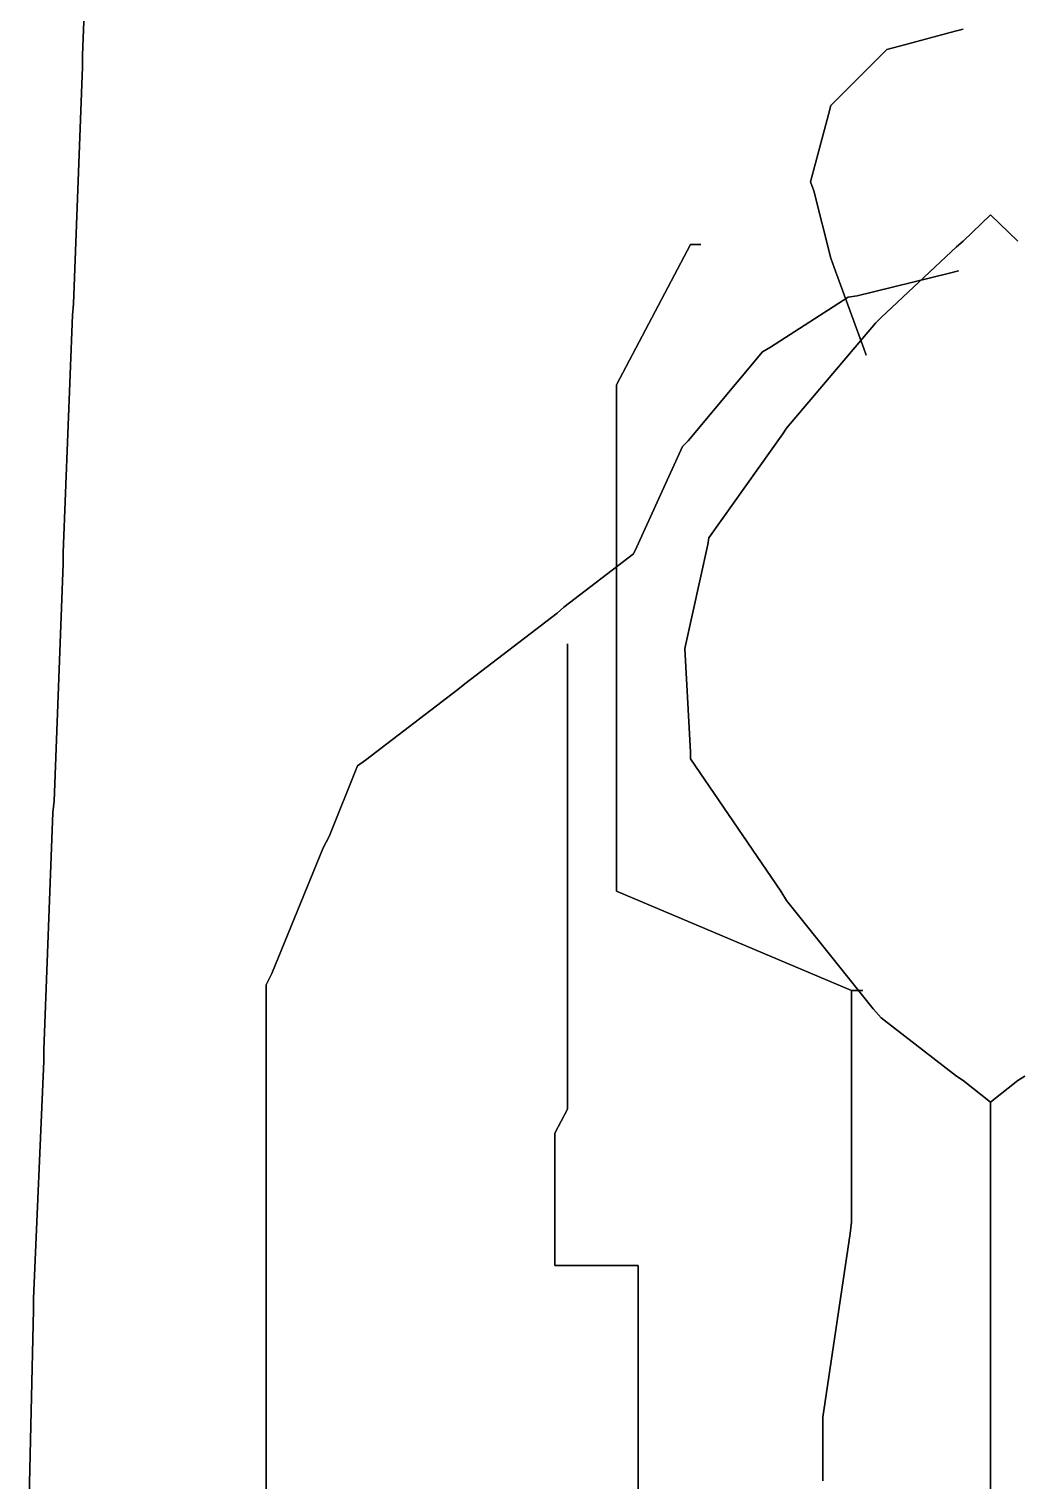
# Model space of a CAD drawing. Extents: x -9 to 9, y -100 to 98.
# Drawn here: x -8.43 to 0.24, y 33.37 to 46.1 of the extents above; entities that cross this region are included whole.
import ezdxf

# ---------------------------------------------------------------- set-up
doc = ezdxf.new("R2010")
doc.units = 0
doc.layers.add('CABLES', color=6, linetype='CONTINUOUS')
doc.layers.add('RAILINGS', color=6, linetype='CONTINUOUS')

msp = doc.modelspace()

# ---------------------------------------------------------------- linework, layer by layer
at = {"layer": 'CABLES'}
for points in [[(0, 27.23, 25.35), (0, 36.69, 18.99), (0, 36.69, 18.94), (0, 27.2, 25.27)], [(0, 27.2, 25.27), (0, 36.69, 18.94), (0, 36.69, 18.99), (0, 27.23, 25.35)]]:
    msp.add_3dface(points, dxfattribs=at)
at = {"layer": 'RAILINGS'}
for points in [[(-7.96, 45.87, 8.15), (-7.88, 47.95, 8.15), (-7.88, 47.95, 8.26), (-7.96, 45.87, 8.26)], [(-7.96, 45.87, 8.26), (-7.88, 47.95, 8.26), (-7.88, 47.95, 8.15), (-7.96, 45.87, 8.15)], [(-7.96, 45.87, 7.79), (-7.88, 47.95, 7.79), (-7.88, 47.95, 7.68), (-7.96, 45.87, 7.68)], [(-7.96, 45.87, 7.68), (-7.88, 47.95, 7.68), (-7.88, 47.95, 7.79), (-7.96, 45.87, 7.79)], [(-0.31, 46.08, 16.42), (-0.31, 46.08, 17.45), (-0.24, 46.1, 17.45), (-0.24, 46.1, 16.42)], [(-0.24, 46.1, 16.42), (-0.24, 46.1, 17.45), (-0.31, 46.08, 17.45), (-0.31, 46.08, 16.42)], [(-0.8, 45.95, 17.45), (-0.31, 46.08, 17.45), (-0.31, 46.08, 17.34), (-0.8, 45.95, 17.34)], [(-0.8, 45.95, 17.34), (-0.31, 46.08, 17.34), (-0.31, 46.08, 17.45), (-0.8, 45.95, 17.45)], [(-0.8, 45.95, 16.98), (-0.31, 46.08, 16.98), (-0.31, 46.08, 16.87), (-0.8, 45.95, 16.87)], [(-0.8, 45.95, 16.87), (-0.31, 46.08, 16.87), (-0.31, 46.08, 16.98), (-0.8, 45.95, 16.98)], [(-7.96, 45.77, 7.23), (-7.96, 45.77, 8.26), (-7.96, 45.87, 8.26), (-7.96, 45.87, 7.23)], [(-7.96, 45.87, 7.23), (-7.96, 45.87, 8.26), (-7.96, 45.77, 8.26), (-7.96, 45.77, 7.23)], [(-1.4, 45.43, 17.34), (-0.91, 45.92, 17.34), (-0.91, 45.92, 17.45), (-1.4, 45.43, 17.45)], [(-1.4, 45.43, 17.45), (-0.91, 45.92, 17.45), (-0.91, 45.92, 17.34), (-1.4, 45.43, 17.34)], [(-1.4, 45.43, 16.98), (-0.91, 45.92, 16.98), (-0.91, 45.92, 16.87), (-1.4, 45.43, 16.87)], [(-1.4, 45.43, 16.87), (-0.91, 45.92, 16.87), (-0.91, 45.92, 16.98), (-1.4, 45.43, 16.98)], [(-0.8, 45.95, 16.42), (-0.8, 45.95, 17.45), (-0.91, 45.92, 17.45), (-0.91, 45.92, 16.42)], [(-0.91, 45.92, 16.42), (-0.91, 45.92, 17.45), (-0.8, 45.95, 17.45), (-0.8, 45.95, 16.42)], [(-8.04, 43.69, 8.15), (-7.96, 45.77, 8.15), (-7.96, 45.77, 8.26), (-8.04, 43.69, 8.26)], [(-8.04, 43.69, 8.26), (-7.96, 45.77, 8.26), (-7.96, 45.77, 8.15), (-8.04, 43.69, 8.15)], [(-8.04, 43.69, 7.79), (-7.96, 45.77, 7.79), (-7.96, 45.77, 7.68), (-8.04, 43.69, 7.68)], [(-8.04, 43.69, 7.68), (-7.96, 45.77, 7.68), (-7.96, 45.77, 7.79), (-8.04, 43.69, 7.79)], [(-1.58, 44.76, 17.45), (-1.42, 45.35, 17.45), (-1.42, 45.35, 17.34), (-1.58, 44.76, 17.34)], [(-1.58, 44.76, 17.34), (-1.42, 45.35, 17.34), (-1.42, 45.35, 17.45), (-1.58, 44.76, 17.45)], [(-1.58, 44.76, 16.87), (-1.42, 45.35, 16.87), (-1.42, 45.35, 16.98), (-1.58, 44.76, 16.98)], [(-1.58, 44.76, 16.98), (-1.42, 45.35, 16.98), (-1.42, 45.35, 16.87), (-1.58, 44.76, 16.87)], [(-1.4, 45.43, 16.42), (-1.4, 45.43, 17.45), (-1.42, 45.35, 17.45), (-1.42, 45.35, 16.42)], [(-1.42, 45.35, 16.42), (-1.42, 45.35, 17.45), (-1.4, 45.43, 17.45), (-1.4, 45.43, 16.42)], [(-1.58, 44.76, 16.42), (-1.58, 44.76, 17.45), (-1.55, 44.68, 17.45), (-1.55, 44.68, 16.42)], [(-1.55, 44.68, 16.42), (-1.55, 44.68, 17.45), (-1.58, 44.76, 17.45), (-1.58, 44.76, 16.42)], [(-1.4, 44.09, 17.34), (-1.55, 44.68, 17.34), (-1.55, 44.68, 17.45), (-1.4, 44.09, 17.45)], [(-1.4, 44.09, 17.45), (-1.55, 44.68, 17.45), (-1.55, 44.68, 17.34), (-1.4, 44.09, 17.34)], [(-1.4, 44.09, 16.87), (-1.55, 44.68, 16.87), (-1.55, 44.68, 16.98), (-1.4, 44.09, 16.98)], [(-1.4, 44.09, 16.98), (-1.55, 44.68, 16.98), (-1.55, 44.68, 16.87), (-1.4, 44.09, 16.87)], [(-0.24, 44.24, 20.02), (0, 44.47, 20.02), (0, 44.47, 19.91), (-0.24, 44.24, 19.91)], [(-0.24, 44.24, 19.91), (0, 44.47, 19.91), (0, 44.47, 20.02), (-0.24, 44.24, 20.02)], [(-0.24, 44.24, 19.44), (0, 44.47, 19.44), (0, 44.47, 19.55), (-0.24, 44.24, 19.55)], [(-0.24, 44.24, 19.55), (0, 44.47, 19.55), (0, 44.47, 19.44), (-0.24, 44.24, 19.44)], [(0.24, 44.24, 19.55), (0, 44.47, 19.55), (0, 44.47, 19.44), (0.24, 44.24, 19.44)], [(0.24, 44.24, 19.44), (0, 44.47, 19.44), (0, 44.47, 19.55), (0.24, 44.24, 19.55)], [(0.24, 44.24, 19.91), (0, 44.47, 19.91), (0, 44.47, 20.02), (0.24, 44.24, 20.02)], [(0.24, 44.24, 20.02), (0, 44.47, 20.02), (0, 44.47, 19.91), (0.24, 44.24, 19.91)], [(-3.28, 42.98, 16.72), (-2.63, 44.21, 16.72), (-2.63, 44.21, 16.61), (-3.28, 42.98, 16.61)], [(-3.28, 42.98, 16.61), (-2.63, 44.21, 16.61), (-2.63, 44.21, 16.72), (-3.28, 42.98, 16.72)], [(-3.28, 42.98, 16.14), (-2.63, 44.21, 16.14), (-2.63, 44.21, 16.25), (-3.28, 42.98, 16.25)], [(-3.28, 42.98, 16.25), (-2.63, 44.21, 16.25), (-2.63, 44.21, 16.14), (-3.28, 42.98, 16.14)], [(-2.54, 44.21, 15.69), (-2.54, 44.21, 16.72), (-2.63, 44.21, 16.72), (-2.63, 44.21, 15.69)], [(-2.63, 44.21, 15.69), (-2.63, 44.21, 16.72), (-2.54, 44.21, 16.72), (-2.54, 44.21, 15.69)], [(-0.96, 43.57, 19.91), (-0.3, 44.19, 19.91), (-0.3, 44.19, 20.02), (-0.96, 43.57, 20.02)], [(-0.96, 43.57, 20.02), (-0.3, 44.19, 20.02), (-0.3, 44.19, 19.91), (-0.96, 43.57, 19.91)], [(-0.96, 43.57, 19.55), (-0.3, 44.19, 19.55), (-0.3, 44.19, 19.44), (-0.96, 43.57, 19.44)], [(-0.96, 43.57, 19.44), (-0.3, 44.19, 19.44), (-0.3, 44.19, 19.55), (-0.96, 43.57, 19.55)], [(-0.24, 44.24, 18.99), (-0.24, 44.24, 20.02), (-0.3, 44.19, 20.02), (-0.3, 44.19, 18.99)], [(-0.3, 44.19, 18.99), (-0.3, 44.19, 20.02), (-0.24, 44.24, 20.02), (-0.24, 44.24, 18.99)], [(-1.37, 44.01, 16.42), (-1.37, 44.01, 17.45), (-1.4, 44.09, 17.45), (-1.4, 44.09, 16.42)], [(-1.4, 44.09, 16.42), (-1.4, 44.09, 17.45), (-1.37, 44.01, 17.45), (-1.37, 44.01, 16.42)], [(-1.11, 43.3, 17.45), (-1.37, 44.01, 17.45), (-1.37, 44.01, 17.34), (-1.11, 43.3, 17.34)], [(-1.11, 43.3, 17.34), (-1.37, 44.01, 17.34), (-1.37, 44.01, 17.45), (-1.11, 43.3, 17.45)], [(-1.11, 43.3, 16.98), (-1.37, 44.01, 16.98), (-1.37, 44.01, 16.87), (-1.11, 43.3, 16.87)], [(-1.11, 43.3, 16.87), (-1.37, 44.01, 16.87), (-1.37, 44.01, 16.98), (-1.11, 43.3, 16.98)], [(-1.17, 43.76, 10.69), (-0.36, 43.96, 10.69), (-0.36, 43.96, 10.8), (-1.17, 43.76, 10.8)], [(-1.17, 43.76, 10.8), (-0.36, 43.96, 10.8), (-0.36, 43.96, 10.69), (-1.17, 43.76, 10.69)], [(-1.17, 43.76, 10.33), (-0.36, 43.96, 10.33), (-0.36, 43.96, 10.22), (-1.17, 43.76, 10.22)], [(-1.17, 43.76, 10.22), (-0.36, 43.96, 10.22), (-0.36, 43.96, 10.33), (-1.17, 43.76, 10.33)], [(-0.28, 43.98, 9.77), (-0.28, 43.98, 10.8), (-0.36, 43.96, 10.8), (-0.36, 43.96, 9.77)], [(-0.36, 43.96, 9.77), (-0.36, 43.96, 10.8), (-0.28, 43.98, 10.8), (-0.28, 43.98, 9.77)], [(-8.05, 43.59, 7.23), (-8.05, 43.59, 8.26), (-8.04, 43.69, 8.26), (-8.04, 43.69, 7.23)], [(-8.04, 43.69, 7.23), (-8.04, 43.69, 8.26), (-8.05, 43.59, 8.26), (-8.05, 43.59, 7.23)], [(-1.93, 43.31, 10.69), (-1.25, 43.75, 10.69), (-1.25, 43.75, 10.8), (-1.93, 43.31, 10.8)], [(-1.93, 43.31, 10.8), (-1.25, 43.75, 10.8), (-1.25, 43.75, 10.69), (-1.93, 43.31, 10.69)], [(-1.93, 43.31, 10.22), (-1.25, 43.75, 10.22), (-1.25, 43.75, 10.33), (-1.93, 43.31, 10.33)], [(-1.93, 43.31, 10.33), (-1.25, 43.75, 10.33), (-1.25, 43.75, 10.22), (-1.93, 43.31, 10.22)], [(-1.17, 43.76, 9.77), (-1.17, 43.76, 10.8), (-1.25, 43.75, 10.8), (-1.25, 43.75, 9.77)], [(-1.25, 43.75, 9.77), (-1.25, 43.75, 10.8), (-1.17, 43.76, 10.8), (-1.17, 43.76, 9.77)], [(-8.13, 41.51, 8.15), (-8.05, 43.59, 8.15), (-8.05, 43.59, 8.26), (-8.13, 41.51, 8.26)], [(-8.13, 41.51, 8.26), (-8.05, 43.59, 8.26), (-8.05, 43.59, 8.15), (-8.13, 41.51, 8.15)], [(-8.13, 41.51, 7.79), (-8.05, 43.59, 7.79), (-8.05, 43.59, 7.68), (-8.13, 41.51, 7.68)], [(-8.13, 41.51, 7.68), (-8.05, 43.59, 7.68), (-8.05, 43.59, 7.79), (-8.13, 41.51, 7.79)], [(-1.01, 43.52, 18.99), (-1.01, 43.52, 20.02), (-0.96, 43.57, 20.02), (-0.96, 43.57, 18.99)], [(-0.96, 43.57, 18.99), (-0.96, 43.57, 20.02), (-1.01, 43.52, 20.02), (-1.01, 43.52, 18.99)], [(-1.789, 42.6, 20.02), (-1.01, 43.52, 20.02), (-1.01, 43.52, 19.91), (-1.79, 42.6, 19.91)], [(-1.79, 42.6, 19.91), (-1.01, 43.52, 19.91), (-1.01, 43.52, 20.02), (-1.789, 42.6, 20.02)], [(-1.79, 42.6, 19.44), (-1.01, 43.52, 19.44), (-1.01, 43.52, 19.55), (-1.789, 42.6, 19.55)], [(-1.789, 42.6, 19.55), (-1.01, 43.52, 19.55), (-1.01, 43.52, 19.44), (-1.79, 42.6, 19.44)], [(-2, 43.27, 9.77), (-2, 43.27, 10.8), (-1.93, 43.31, 10.8), (-1.93, 43.31, 9.77)], [(-1.93, 43.31, 9.77), (-1.93, 43.31, 10.8), (-2, 43.27, 10.8), (-2, 43.27, 9.77)], [(-1.09, 43.24, 16.42), (-1.09, 43.24, 17.45), (-1.11, 43.3, 17.45), (-1.11, 43.3, 16.42)], [(-1.11, 43.3, 16.42), (-1.11, 43.3, 17.45), (-1.09, 43.24, 17.45), (-1.09, 43.24, 16.42)], [(-2.65, 42.49, 10.8), (-2, 43.27, 10.8), (-2, 43.27, 10.69), (-2.65, 42.49, 10.69)], [(-2.65, 42.49, 10.69), (-2, 43.27, 10.69), (-2, 43.27, 10.8), (-2.65, 42.49, 10.8)], [(-2.65, 42.49, 10.22), (-2, 43.27, 10.22), (-2, 43.27, 10.33), (-2.65, 42.49, 10.33)], [(-2.65, 42.49, 10.33), (-2, 43.27, 10.33), (-2, 43.27, 10.22), (-2.65, 42.49, 10.22)], [(-3.28, 42.88, 15.69), (-3.28, 42.88, 16.72), (-3.28, 42.98, 16.72), (-3.28, 42.98, 15.69)], [(-3.28, 42.98, 15.69), (-3.28, 42.98, 16.72), (-3.28, 42.88, 16.72), (-3.28, 42.88, 15.69)], [(-3.28, 40.68, 16.61), (-3.28, 42.88, 16.61), (-3.28, 42.88, 16.72), (-3.28, 40.68, 16.72)], [(-3.28, 40.68, 16.72), (-3.28, 42.88, 16.72), (-3.28, 42.88, 16.61), (-3.28, 40.68, 16.61)], [(-3.28, 40.68, 16.25), (-3.28, 42.88, 16.25), (-3.28, 42.88, 16.14), (-3.28, 40.68, 16.14)], [(-3.28, 40.68, 16.14), (-3.28, 42.88, 16.14), (-3.28, 42.88, 16.25), (-3.28, 40.68, 16.25)], [(-2.47, 41.64, 19.91), (-1.82, 42.55, 19.91), (-1.82, 42.55, 20.02), (-2.47, 41.64, 20.02)], [(-2.47, 41.64, 20.02), (-1.82, 42.55, 20.02), (-1.82, 42.55, 19.91), (-2.47, 41.64, 19.91)], [(-2.47, 41.64, 19.55), (-1.82, 42.55, 19.55), (-1.82, 42.55, 19.44), (-2.47, 41.64, 19.44)], [(-2.47, 41.64, 19.44), (-1.82, 42.55, 19.44), (-1.82, 42.55, 19.55), (-2.47, 41.64, 19.55)], [(-1.79, 42.6, 18.99), (-1.79, 42.6, 20.02), (-1.82, 42.55, 20.02), (-1.82, 42.55, 18.99)], [(-1.82, 42.55, 18.99), (-1.82, 42.55, 20.02), (-1.79, 42.6, 20.02), (-1.79, 42.6, 18.99)], [(-3.1, 41.56, 10.8), (-2.7, 42.44, 10.8), (-2.7, 42.44, 10.69), (-3.1, 41.56, 10.69)], [(-3.1, 41.56, 10.69), (-2.7, 42.44, 10.69), (-2.7, 42.44, 10.8), (-3.1, 41.56, 10.8)], [(-3.1, 41.56, 10.33), (-2.7, 42.44, 10.33), (-2.7, 42.44, 10.22), (-3.1, 41.56, 10.22)], [(-3.1, 41.56, 10.22), (-2.7, 42.44, 10.22), (-2.7, 42.44, 10.33), (-3.1, 41.56, 10.33)], [(-2.65, 42.49, 9.77), (-2.65, 42.49, 10.8), (-2.7, 42.44, 10.8), (-2.7, 42.44, 9.77)], [(-2.7, 42.44, 9.77), (-2.7, 42.44, 10.8), (-2.65, 42.49, 10.8), (-2.65, 42.49, 9.77)], [(-2.48, 41.58, 18.99), (-2.48, 41.58, 20.02), (-2.47, 41.64, 20.02), (-2.47, 41.64, 18.99)], [(-2.47, 41.64, 18.99), (-2.47, 41.64, 20.02), (-2.48, 41.58, 20.02), (-2.48, 41.58, 18.99)], [(-8.13, 41.51, 7.23), (-8.13, 41.51, 8.26), (-8.13, 41.41, 8.26), (-8.13, 41.41, 7.23)], [(-8.13, 41.41, 7.23), (-8.13, 41.41, 8.26), (-8.13, 41.51, 8.26), (-8.13, 41.51, 7.23)], [(-3.74, 41.03, 10.8), (-3.13, 41.5, 10.8), (-3.13, 41.5, 10.69), (-3.74, 41.03, 10.69)], [(-3.74, 41.03, 10.69), (-3.13, 41.5, 10.69), (-3.13, 41.5, 10.8), (-3.74, 41.03, 10.8)], [(-3.74, 41.03, 10.33), (-3.13, 41.5, 10.33), (-3.13, 41.5, 10.22), (-3.74, 41.03, 10.22)], [(-3.74, 41.03, 10.22), (-3.13, 41.5, 10.22), (-3.13, 41.5, 10.33), (-3.74, 41.03, 10.33)], [(-3.1, 41.56, 9.77), (-3.1, 41.56, 10.8), (-3.13, 41.5, 10.8), (-3.13, 41.5, 9.77)], [(-3.13, 41.5, 9.77), (-3.13, 41.5, 10.8), (-3.1, 41.56, 10.8), (-3.1, 41.56, 9.77)], [(-2.68, 40.67, 20.02), (-2.48, 41.58, 20.02), (-2.48, 41.58, 19.91), (-2.68, 40.67, 19.91)], [(-2.68, 40.67, 19.91), (-2.48, 41.58, 19.91), (-2.48, 41.58, 20.02), (-2.68, 40.67, 20.02)], [(-2.68, 40.67, 19.44), (-2.48, 41.58, 19.44), (-2.48, 41.58, 19.55), (-2.68, 40.67, 19.55)], [(-2.68, 40.67, 19.55), (-2.48, 41.58, 19.55), (-2.48, 41.58, 19.44), (-2.68, 40.67, 19.44)], [(-8.21, 39.33, 8.26), (-8.13, 41.41, 8.26), (-8.13, 41.41, 8.15), (-8.21, 39.33, 8.15)], [(-8.21, 39.33, 8.15), (-8.13, 41.41, 8.15), (-8.13, 41.41, 8.26), (-8.21, 39.33, 8.26)], [(-8.21, 39.33, 7.68), (-8.13, 41.41, 7.68), (-8.13, 41.41, 7.79), (-8.21, 39.33, 7.79)], [(-8.21, 39.33, 7.79), (-8.13, 41.41, 7.79), (-8.13, 41.41, 7.68), (-8.21, 39.33, 7.68)], [(-3.74, 41.03, 9.77), (-3.74, 41.03, 10.8), (-3.8, 40.98, 10.8), (-3.8, 40.98, 9.77)], [(-3.8, 40.98, 9.77), (-3.8, 40.98, 10.8), (-3.74, 41.03, 10.8), (-3.74, 41.03, 9.77)], [(-4.61, 40.36, 10.8), (-3.8, 40.98, 10.8), (-3.8, 40.98, 10.69), (-4.61, 40.36, 10.69)], [(-4.61, 40.36, 10.69), (-3.8, 40.98, 10.69), (-3.8, 40.98, 10.8), (-4.61, 40.36, 10.8)], [(-4.61, 40.36, 10.33), (-3.8, 40.98, 10.33), (-3.8, 40.98, 10.22), (-4.61, 40.36, 10.22)], [(-4.61, 40.36, 10.22), (-3.8, 40.98, 10.22), (-3.8, 40.98, 10.33), (-4.61, 40.36, 10.33)], [(-3.71, 40.71, 13.03), (-3.71, 38.72, 13.03), (-3.71, 38.72, 12.92), (-3.71, 40.71, 12.92)], [(-3.71, 40.71, 12.92), (-3.71, 38.72, 12.92), (-3.71, 38.72, 13.03), (-3.71, 40.71, 13.03)], [(-3.71, 40.71, 12.45), (-3.71, 38.72, 12.45), (-3.71, 38.72, 12.56), (-3.71, 40.71, 12.56)], [(-3.71, 40.71, 12.56), (-3.71, 38.72, 12.56), (-3.71, 38.72, 12.45), (-3.71, 40.71, 12.45)], [(-3.28, 40.68, 15.69), (-3.28, 40.68, 16.72), (-3.28, 40.58, 16.72), (-3.28, 40.58, 15.69)], [(-3.28, 40.58, 15.69), (-3.28, 40.58, 16.72), (-3.28, 40.68, 16.72), (-3.28, 40.68, 15.69)], [(-2.68, 40.67, 19.91), (-2.63, 39.76, 19.91), (-2.63, 39.76, 20.02), (-2.68, 40.67, 20.02)], [(-2.68, 40.67, 20.02), (-2.63, 39.76, 20.02), (-2.63, 39.76, 19.91), (-2.68, 40.67, 19.91)], [(-2.68, 40.67, 19.44), (-2.63, 39.76, 19.44), (-2.63, 39.76, 19.55), (-2.68, 40.67, 19.55)], [(-2.68, 40.67, 19.55), (-2.63, 39.76, 19.55), (-2.63, 39.76, 19.44), (-2.68, 40.67, 19.44)], [(-3.28, 38.64, 16.72), (-3.28, 40.58, 16.72), (-3.28, 40.58, 16.61), (-3.28, 38.64, 16.61)], [(-3.28, 38.64, 16.61), (-3.28, 40.58, 16.61), (-3.28, 40.58, 16.72), (-3.28, 38.64, 16.72)], [(-3.28, 38.64, 16.14), (-3.28, 40.58, 16.14), (-3.28, 40.58, 16.25), (-3.28, 38.64, 16.25)], [(-3.28, 38.64, 16.25), (-3.28, 40.58, 16.25), (-3.28, 40.58, 16.14), (-3.28, 38.64, 16.14)], [(-4.61, 40.36, 9.77), (-4.61, 40.36, 10.8), (-4.67, 40.31, 10.8), (-4.67, 40.31, 9.77)], [(-4.67, 40.31, 9.77), (-4.67, 40.31, 10.8), (-4.61, 40.36, 10.8), (-4.61, 40.36, 9.77)], [(-5.48, 39.69, 10.8), (-4.67, 40.31, 10.8), (-4.67, 40.31, 10.69), (-5.48, 39.69, 10.69)], [(-5.48, 39.69, 10.69), (-4.67, 40.31, 10.69), (-4.67, 40.31, 10.8), (-5.48, 39.69, 10.8)], [(-5.48, 39.69, 10.22), (-4.67, 40.31, 10.22), (-4.67, 40.31, 10.33), (-5.48, 39.69, 10.33)], [(-5.48, 39.69, 10.33), (-4.67, 40.31, 10.33), (-4.67, 40.31, 10.22), (-5.48, 39.69, 10.22)], [(-2.63, 39.7, 18.99), (-2.63, 39.7, 20.02), (-2.63, 39.76, 20.02), (-2.63, 39.76, 18.99)], [(-2.63, 39.76, 18.99), (-2.63, 39.76, 20.02), (-2.63, 39.7, 20.02), (-2.63, 39.7, 18.99)], [(-5.8, 39.02, 10.69), (-5.55, 39.64, 10.69), (-5.55, 39.64, 10.8), (-5.8, 39.02, 10.8)], [(-5.8, 39.02, 10.8), (-5.55, 39.64, 10.8), (-5.55, 39.64, 10.69), (-5.8, 39.02, 10.69)], [(-5.8, 39.02, 10.33), (-5.55, 39.64, 10.33), (-5.55, 39.64, 10.22), (-5.8, 39.02, 10.22)], [(-5.8, 39.02, 10.22), (-5.55, 39.64, 10.22), (-5.55, 39.64, 10.33), (-5.8, 39.02, 10.33)], [(-5.55, 39.64, 9.77), (-5.55, 39.64, 10.8), (-5.48, 39.69, 10.8), (-5.48, 39.69, 9.77)], [(-5.48, 39.69, 9.77), (-5.48, 39.69, 10.8), (-5.55, 39.64, 10.8), (-5.55, 39.64, 9.77)], [(-2.63, 39.7, 20.02), (-1.84, 38.54, 20.02), (-1.84, 38.54, 19.91), (-2.63, 39.7, 19.91)], [(-2.63, 39.7, 19.91), (-1.84, 38.54, 19.91), (-1.84, 38.54, 20.02), (-2.63, 39.7, 20.02)], [(-2.63, 39.7, 19.55), (-1.84, 38.54, 19.55), (-1.84, 38.54, 19.44), (-2.63, 39.7, 19.44)], [(-2.63, 39.7, 19.44), (-1.84, 38.54, 19.44), (-1.84, 38.54, 19.55), (-2.63, 39.7, 19.55)], [(-8.3, 37.15, 8.15), (-8.22, 39.23, 8.15), (-8.22, 39.23, 8.26), (-8.3, 37.15, 8.26)], [(-8.3, 37.15, 8.26), (-8.22, 39.23, 8.26), (-8.22, 39.23, 8.15), (-8.3, 37.15, 8.15)], [(-8.3, 37.15, 7.79), (-8.22, 39.23, 7.79), (-8.22, 39.23, 7.68), (-8.3, 37.15, 7.68)], [(-8.3, 37.15, 7.68), (-8.22, 39.23, 7.68), (-8.22, 39.23, 7.79), (-8.3, 37.15, 7.79)], [(-8.22, 39.23, 7.23), (-8.22, 39.23, 8.26), (-8.21, 39.33, 8.26), (-8.21, 39.33, 7.23)], [(-8.21, 39.33, 7.23), (-8.21, 39.33, 8.26), (-8.22, 39.23, 8.26), (-8.22, 39.23, 7.23)], [(-5.85, 38.92, 9.77), (-5.85, 38.92, 10.8), (-5.8, 39.02, 10.8), (-5.8, 39.02, 9.77)], [(-5.8, 39.02, 9.77), (-5.8, 39.02, 10.8), (-5.85, 38.92, 10.8), (-5.85, 38.92, 9.77)], [(-6.3, 37.82, 10.69), (-5.85, 38.92, 10.69), (-5.85, 38.92, 10.8), (-6.3, 37.82, 10.8)], [(-6.3, 37.82, 10.8), (-5.85, 38.92, 10.8), (-5.85, 38.92, 10.69), (-6.3, 37.82, 10.69)], [(-6.3, 37.82, 10.22), (-5.85, 38.92, 10.22), (-5.85, 38.92, 10.33), (-6.3, 37.82, 10.33)], [(-6.3, 37.82, 10.33), (-5.85, 38.92, 10.33), (-5.85, 38.92, 10.22), (-6.3, 37.82, 10.22)], [(-3.71, 38.65, 12), (-3.71, 38.65, 13.03), (-3.71, 38.72, 13.03), (-3.71, 38.72, 12)], [(-3.71, 38.72, 12), (-3.71, 38.72, 13.03), (-3.71, 38.65, 13.03), (-3.71, 38.65, 12)], [(-3.71, 38.65, 12.92), (-3.71, 36.7, 12.92), (-3.71, 36.7, 13.03), (-3.71, 38.65, 13.03)], [(-3.71, 38.65, 13.03), (-3.71, 36.7, 13.03), (-3.71, 36.7, 12.92), (-3.71, 38.65, 12.92)], [(-3.71, 38.65, 12.56), (-3.71, 36.7, 12.56), (-3.71, 36.7, 12.45), (-3.71, 38.65, 12.45)], [(-3.71, 38.65, 12.45), (-3.71, 36.7, 12.45), (-3.71, 36.7, 12.56), (-3.71, 38.65, 12.56)], [(-3.28, 38.64, 15.69), (-3.28, 38.64, 16.72), (-3.28, 38.54, 16.72), (-3.28, 38.54, 15.69)], [(-3.28, 38.54, 15.69), (-3.28, 38.54, 16.72), (-3.28, 38.64, 16.72), (-3.28, 38.64, 15.69)], [(-1.22, 37.67, 16.61), (-3.28, 38.54, 16.61), (-3.28, 38.54, 16.72), (-1.22, 37.67, 16.72)], [(-1.22, 37.67, 16.72), (-3.28, 38.54, 16.72), (-3.28, 38.54, 16.61), (-1.22, 37.67, 16.61)], [(-1.22, 37.67, 16.14), (-3.28, 38.54, 16.14), (-3.28, 38.54, 16.25), (-1.22, 37.67, 16.25)], [(-1.22, 37.67, 16.25), (-3.28, 38.54, 16.25), (-3.28, 38.54, 16.14), (-1.22, 37.67, 16.14)], [(-1.84, 38.54, 18.99), (-1.84, 38.54, 20.02), (-1.79, 38.46, 20.02), (-1.79, 38.46, 18.99)], [(-1.79, 38.46, 18.99), (-1.79, 38.46, 20.02), (-1.84, 38.54, 20.02), (-1.84, 38.54, 18.99)], [(-1.79, 38.46, 19.91), (-1.03, 37.51, 19.91), (-1.03, 37.51, 20.02), (-1.789, 38.46, 20.02)], [(-1.789, 38.46, 20.02), (-1.03, 37.51, 20.02), (-1.03, 37.51, 19.91), (-1.79, 38.46, 19.91)], [(-1.789, 38.46, 19.55), (-1.03, 37.51, 19.55), (-1.03, 37.51, 19.44), (-1.79, 38.46, 19.44)], [(-1.79, 38.46, 19.44), (-1.03, 37.51, 19.44), (-1.03, 37.51, 19.55), (-1.789, 38.46, 19.55)], [(-6.35, 37.72, 9.77), (-6.35, 37.72, 10.8), (-6.3, 37.82, 10.8), (-6.3, 37.82, 9.77)], [(-6.3, 37.82, 9.77), (-6.3, 37.82, 10.8), (-6.35, 37.72, 10.8), (-6.35, 37.72, 9.77)], [(-6.35, 36.62, 10.69), (-6.35, 37.72, 10.69), (-6.35, 37.72, 10.8), (-6.35, 36.62, 10.8)], [(-6.35, 36.62, 10.8), (-6.35, 37.72, 10.8), (-6.35, 37.72, 10.69), (-6.35, 36.62, 10.69)], [(-6.35, 36.62, 10.22), (-6.35, 37.72, 10.22), (-6.35, 37.72, 10.33), (-6.35, 36.62, 10.33)], [(-6.35, 36.62, 10.33), (-6.35, 37.72, 10.33), (-6.35, 37.72, 10.22), (-6.35, 36.62, 10.22)], [(-1.22, 37.57, 14.4), (-1.22, 37.57, 15.43), (-1.22, 37.67, 15.43), (-1.22, 37.67, 14.4)], [(-1.22, 37.67, 14.4), (-1.22, 37.67, 15.43), (-1.22, 37.57, 15.43), (-1.22, 37.57, 14.4)], [(-1.22, 37.67, 15.69), (-1.22, 37.67, 16.72), (-1.12, 37.67, 16.72), (-1.12, 37.67, 15.69)], [(-1.12, 37.67, 15.69), (-1.12, 37.67, 16.72), (-1.22, 37.67, 16.72), (-1.22, 37.67, 15.69)], [(-1.22, 35.64, 15.32), (-1.22, 37.57, 15.32), (-1.22, 37.57, 15.43), (-1.22, 35.64, 15.43)], [(-1.22, 35.64, 15.43), (-1.22, 37.57, 15.43), (-1.22, 37.57, 15.32), (-1.22, 35.64, 15.32)], [(-1.22, 35.64, 14.85), (-1.22, 37.57, 14.85), (-1.22, 37.57, 14.96), (-1.22, 35.64, 14.96)], [(-1.22, 35.64, 14.96), (-1.22, 37.57, 14.96), (-1.22, 37.57, 14.85), (-1.22, 35.64, 14.85)], [(-0.96, 37.43, 18.99), (-0.96, 37.43, 20.02), (-1.03, 37.51, 20.02), (-1.03, 37.51, 18.99)], [(-1.03, 37.51, 18.99), (-1.03, 37.51, 20.02), (-0.96, 37.43, 20.02), (-0.96, 37.43, 18.99)], [(-0.96, 37.43, 20.02), (-0.3, 36.92, 20.02), (-0.3, 36.92, 19.91), (-0.96, 37.43, 19.91)], [(-0.96, 37.43, 19.91), (-0.3, 36.92, 19.91), (-0.3, 36.92, 20.02), (-0.96, 37.43, 20.02)], [(-0.96, 37.43, 19.55), (-0.3, 36.92, 19.55), (-0.3, 36.92, 19.44), (-0.96, 37.43, 19.44)], [(-0.96, 37.43, 19.44), (-0.3, 36.92, 19.44), (-0.3, 36.92, 19.55), (-0.96, 37.43, 19.55)], [(-8.39, 34.97, 8.26), (-8.3, 37.05, 8.26), (-8.3, 37.05, 8.15), (-8.39, 34.97, 8.15)], [(-8.39, 34.97, 8.15), (-8.3, 37.05, 8.15), (-8.3, 37.05, 8.26), (-8.39, 34.97, 8.26)], [(-8.39, 34.97, 7.68), (-8.3, 37.05, 7.68), (-8.3, 37.05, 7.79), (-8.39, 34.97, 7.79)], [(-8.39, 34.97, 7.79), (-8.3, 37.05, 7.79), (-8.3, 37.05, 7.68), (-8.39, 34.97, 7.68)], [(-8.3, 37.15, 7.23), (-8.3, 37.15, 8.26), (-8.3, 37.05, 8.26), (-8.3, 37.05, 7.23)], [(-8.3, 37.05, 7.23), (-8.3, 37.05, 8.26), (-8.3, 37.15, 8.26), (-8.3, 37.15, 7.23)], [(-0.3, 36.92, 18.99), (-0.3, 36.92, 20.02), (-0.24, 36.88, 20.02), (-0.24, 36.88, 18.99)], [(-0.24, 36.88, 18.99), (-0.24, 36.88, 20.02), (-0.3, 36.92, 20.02), (-0.3, 36.92, 18.99)], [(0.3, 36.92, 18.99), (0.3, 36.92, 20.02), (0.24, 36.88, 20.02), (0.24, 36.88, 18.99)], [(0.24, 36.88, 18.99), (0.24, 36.88, 20.02), (0.3, 36.92, 20.02), (0.3, 36.92, 18.99)], [(-0.24, 36.88, 19.91), (0, 36.69, 19.91), (0, 36.69, 20.02), (-0.24, 36.88, 20.02)], [(-0.24, 36.88, 20.02), (0, 36.69, 20.02), (0, 36.69, 19.91), (-0.24, 36.88, 19.91)], [(-0.24, 36.88, 19.44), (0, 36.69, 19.44), (0, 36.69, 19.55), (-0.24, 36.88, 19.55)], [(-0.24, 36.88, 19.55), (0, 36.69, 19.55), (0, 36.69, 19.44), (-0.24, 36.88, 19.44)], [(0.24, 36.88, 19.55), (0, 36.69, 19.55), (0, 36.69, 19.44), (0.24, 36.88, 19.44)], [(0.24, 36.88, 19.44), (0, 36.69, 19.44), (0, 36.69, 19.55), (0.24, 36.88, 19.55)], [(0.24, 36.88, 19.91), (0, 36.69, 19.91), (0, 36.69, 20.02), (0.24, 36.88, 20.02)], [(0.24, 36.88, 20.02), (0, 36.69, 20.02), (0, 36.69, 19.91), (0.24, 36.88, 19.91)], [(-3.71, 36.63, 12), (-3.71, 36.63, 13.03), (-3.71, 36.7, 13.03), (-3.71, 36.7, 12)], [(-3.71, 36.7, 12), (-3.71, 36.7, 13.03), (-3.71, 36.63, 13.03), (-3.71, 36.63, 12)], [(-6.35, 36.62, 9.77), (-6.35, 36.62, 10.8), (-6.35, 36.52, 10.8), (-6.35, 36.52, 9.77)], [(-6.35, 36.52, 9.77), (-6.35, 36.52, 10.8), (-6.35, 36.62, 10.8), (-6.35, 36.62, 9.77)], [(-3.71, 36.63, 13.03), (-3.82, 36.42, 13.03), (-3.82, 36.42, 12.92), (-3.71, 36.63, 12.92)], [(-3.71, 36.63, 12.92), (-3.82, 36.42, 12.92), (-3.82, 36.42, 13.03), (-3.71, 36.63, 13.03)], [(-3.71, 36.63, 12.56), (-3.82, 36.42, 12.56), (-3.82, 36.42, 12.45), (-3.71, 36.63, 12.45)], [(-3.71, 36.63, 12.45), (-3.82, 36.42, 12.45), (-3.82, 36.42, 12.56), (-3.71, 36.63, 12.56)], [(-6.35, 34.21, 10.8), (-6.35, 36.52, 10.8), (-6.35, 36.52, 10.69), (-6.35, 34.21, 10.69)], [(-6.35, 34.21, 10.69), (-6.35, 36.52, 10.69), (-6.35, 36.52, 10.8), (-6.35, 34.21, 10.8)], [(-6.35, 34.21, 10.22), (-6.35, 36.52, 10.22), (-6.35, 36.52, 10.33), (-6.35, 34.21, 10.33)], [(-6.35, 34.21, 10.33), (-6.35, 36.52, 10.33), (-6.35, 36.52, 10.22), (-6.35, 34.21, 10.22)], [(-3.82, 36.42, 12), (-3.82, 36.42, 13.03), (-3.82, 36.35, 13.03), (-3.82, 36.35, 12)], [(-3.82, 36.35, 12), (-3.82, 36.35, 13.03), (-3.82, 36.42, 13.03), (-3.82, 36.42, 12)], [(-3.82, 36.35, 12.92), (-3.82, 35.33, 12.92), (-3.82, 35.33, 13.03), (-3.82, 36.35, 13.03)], [(-3.82, 36.35, 13.03), (-3.82, 35.33, 13.03), (-3.82, 35.33, 12.92), (-3.82, 36.35, 12.92)], [(-3.82, 36.35, 12.56), (-3.82, 35.33, 12.56), (-3.82, 35.33, 12.45), (-3.82, 36.35, 12.45)], [(-3.82, 36.35, 12.45), (-3.82, 35.33, 12.45), (-3.82, 35.33, 12.56), (-3.82, 36.35, 12.56)], [(-1.47, 33.93, 15.43), (-1.23, 35.54, 15.43), (-1.23, 35.54, 15.32), (-1.47, 33.93, 15.32)], [(-1.47, 33.93, 15.32), (-1.23, 35.54, 15.32), (-1.23, 35.54, 15.43), (-1.47, 33.93, 15.43)], [(-1.47, 33.93, 14.85), (-1.23, 35.54, 14.85), (-1.23, 35.54, 14.96), (-1.47, 33.93, 14.96)], [(-1.47, 33.93, 14.96), (-1.23, 35.54, 14.96), (-1.23, 35.54, 14.85), (-1.47, 33.93, 14.85)], [(-1.22, 35.64, 14.4), (-1.22, 35.64, 15.43), (-1.23, 35.54, 15.43), (-1.23, 35.54, 14.4)], [(-1.23, 35.54, 14.4), (-1.23, 35.54, 15.43), (-1.22, 35.64, 15.43), (-1.22, 35.64, 14.4)], [(-3.82, 35.33, 12), (-3.82, 35.33, 13.03), (-3.82, 35.26, 13.03), (-3.82, 35.26, 12)], [(-3.82, 35.26, 12), (-3.82, 35.26, 13.03), (-3.82, 35.33, 13.03), (-3.82, 35.33, 12)], [(-3.16, 35.26, 12.92), (-3.82, 35.26, 12.92), (-3.82, 35.26, 13.03), (-3.16, 35.26, 13.03)], [(-3.16, 35.26, 13.03), (-3.82, 35.26, 13.03), (-3.82, 35.26, 12.92), (-3.16, 35.26, 12.92)], [(-3.16, 35.26, 12.45), (-3.82, 35.26, 12.45), (-3.82, 35.26, 12.56), (-3.16, 35.26, 12.56)], [(-3.16, 35.26, 12.56), (-3.82, 35.26, 12.56), (-3.82, 35.26, 12.45), (-3.16, 35.26, 12.45)], [(-3.09, 35.26, 12), (-3.09, 35.26, 13.03), (-3.16, 35.26, 13.03), (-3.16, 35.26, 12)], [(-3.16, 35.26, 12), (-3.16, 35.26, 13.03), (-3.09, 35.26, 13.03), (-3.09, 35.26, 12)], [(-3.09, 32.94, 12.92), (-3.09, 35.26, 12.92), (-3.09, 35.26, 13.03), (-3.09, 32.94, 13.03)], [(-3.09, 32.94, 13.03), (-3.09, 35.26, 13.03), (-3.09, 35.26, 12.92), (-3.09, 32.94, 12.92)], [(-3.09, 32.94, 12.45), (-3.09, 35.26, 12.45), (-3.09, 35.26, 12.56), (-3.09, 32.94, 12.56)], [(-3.09, 32.94, 12.56), (-3.09, 35.26, 12.56), (-3.09, 35.26, 12.45), (-3.09, 32.94, 12.45)], [(-8.39, 34.97, 7.23), (-8.39, 34.97, 8.26), (-8.39, 34.87, 8.26), (-8.39, 34.87, 7.23)], [(-8.39, 34.87, 7.23), (-8.39, 34.87, 8.26), (-8.39, 34.97, 8.26), (-8.39, 34.97, 7.23)], [(-8.43, 33.22, 8.26), (-8.39, 34.87, 8.26), (-8.39, 34.87, 8.15), (-8.43, 33.22, 8.15)], [(-8.43, 33.22, 8.15), (-8.39, 34.87, 8.15), (-8.39, 34.87, 8.26), (-8.43, 33.22, 8.26)], [(-8.43, 33.22, 7.68), (-8.39, 34.87, 7.68), (-8.39, 34.87, 7.79), (-8.43, 33.22, 7.79)], [(-8.43, 33.22, 7.79), (-8.39, 34.87, 7.79), (-8.39, 34.87, 7.68), (-8.43, 33.22, 7.68)], [(-6.35, 34.11, 9.77), (-6.35, 34.11, 10.8), (-6.35, 34.21, 10.8), (-6.35, 34.21, 9.77)], [(-6.35, 34.21, 9.77), (-6.35, 34.21, 10.8), (-6.35, 34.11, 10.8), (-6.35, 34.11, 9.77)], [(-6.35, 31.8, 10.69), (-6.35, 34.11, 10.69), (-6.35, 34.11, 10.8), (-6.35, 31.8, 10.8)], [(-6.35, 31.8, 10.8), (-6.35, 34.11, 10.8), (-6.35, 34.11, 10.69), (-6.35, 31.8, 10.69)], [(-6.35, 31.8, 10.33), (-6.35, 34.11, 10.33), (-6.35, 34.11, 10.22), (-6.35, 31.8, 10.22)], [(-6.35, 31.8, 10.22), (-6.35, 34.11, 10.22), (-6.35, 34.11, 10.33), (-6.35, 31.8, 10.33)], [(-1.47, 33.37, 15.32), (-1.47, 33.93, 15.32), (-1.47, 33.93, 15.43), (-1.47, 33.37, 15.43)], [(-1.47, 33.37, 15.43), (-1.47, 33.93, 15.43), (-1.47, 33.93, 15.32), (-1.47, 33.37, 15.32)], [(-1.47, 33.37, 14.96), (-1.47, 33.93, 14.96), (-1.47, 33.93, 14.85), (-1.47, 33.37, 14.85)], [(-1.47, 33.37, 14.85), (-1.47, 33.93, 14.85), (-1.47, 33.93, 14.96), (-1.47, 33.37, 14.96)]]:
    msp.add_3dface(points, dxfattribs=at)

doc.saveas('drawing.dxf')
